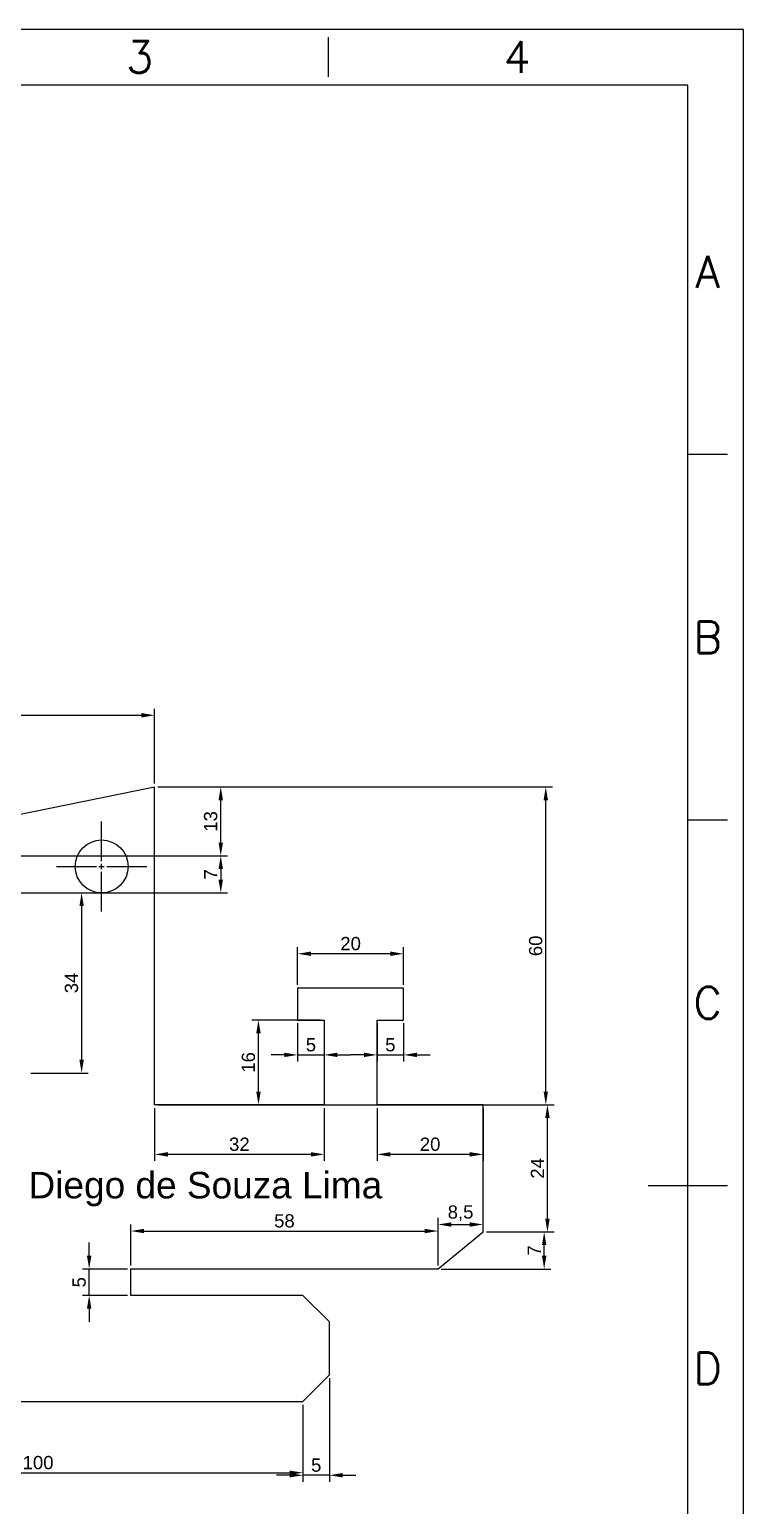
# Model space of a CAD drawing. Header units: millimetres. Extents: x 2307 to 2622, y 603 to 1048.
# Drawn here: x 2487.7 to 2622.5, y 769.6 to 1048.2 of the extents above; entities that cross this region are included whole.
import ezdxf
from ezdxf.enums import TextEntityAlignment as Align

# ---------------------------------------------------------------- set-up
doc = ezdxf.new("R2010")
doc.units = ezdxf.units.MM
doc.linetypes.add('CENTER2', pattern=[28.575, 19.05, -3.175, 3.175, -3.175])
doc.layers.add('cotas', color=3, linetype='Continuous', plot=False)
for name, color, linetype in [('dashed', 1, 'Continuous'), ('FRAME050', 6, 'Continuous'), ('texto', 70, 'Continuous')]:
    doc.layers.add(name, color=color, linetype=linetype)
doc.styles.get("Standard").update_dxf_attribs({"font": 'arial.ttf'})
doc.styles.add('TECNICA', font='romans.shx')
doc.dimstyles.new('ISO-25', dxfattribs={"dimtxt": 2.5, "dimasz": 2.5, "dimexe": 1.25, "dimexo": 0.625, "dimtad": 1, "dimtxsty": 'Standard', "dimcen": 2.5, "dimadec": 0, "dimazin": 0, "dimtfac": 1, "dimtmove": 0, "dimatfit": 3, "dimfxl": 1, "dimarcsym": 0})

# ---------------------------------------------------------------- blocks, each defined once
blk = doc.blocks.new('*D76')
at = {"layer": 'cotas', "color": 0, "lineweight": -2, "transparency": 16777216}
for p, q in [((2439.3, 788.64), (2439.3, 774.55)), ((2539.3, 788.64), (2539.3, 774.55)), ((2441.8, 775.8), (2536.8, 775.8))]:
    blk.add_line(p, q, dxfattribs=at)
at = {"layer": 'cotas', "color": 0, "transparency": 16777216}
for points in [[(2441.8, 776.21), (2441.8, 775.38), (2439.3, 775.8)], [(2536.8, 776.21), (2536.8, 775.38), (2539.3, 775.8)]]:
    blk.add_solid(points, dxfattribs=at)
at = {"layer": 'Defpoints', "color": 0, "transparency": 16777216}
for p in [(2439.3, 789.26), (2539.3, 789.26), (2539.3, 775.8)]:
    blk.add_point(p, dxfattribs=at)
at = {"layer": 'cotas', "color": 0, "transparency": 16777216, "insert": (2489.3, 777.7), "char_height": 2.5, "attachment_point": 5}
blk.add_mtext('100', dxfattribs=at)
blk = doc.blocks.new('*D77')
at = {"layer": 'cotas', "color": 0, "lineweight": -2, "transparency": 16777216}
for p, q in [((2544.3, 793.64), (2544.3, 774.07)), ((2539.3, 788.64), (2539.3, 774.07)), ((2536.8, 775.32), (2534.3, 775.32)), ((2544.3, 775.32), (2539.3, 775.32)), ((2546.8, 775.32), (2549.3, 775.32))]:
    blk.add_line(p, q, dxfattribs=at)
at = {"layer": 'cotas', "color": 0, "transparency": 16777216}
for points in [[(2536.8, 775.74), (2536.8, 774.91), (2539.3, 775.32)], [(2546.8, 775.74), (2546.8, 774.91), (2544.3, 775.32)]]:
    blk.add_solid(points, dxfattribs=at)
at = {"layer": 'Defpoints', "color": 0, "transparency": 16777216}
for p in [(2544.3, 794.26), (2539.3, 789.26), (2539.3, 775.32)]:
    blk.add_point(p, dxfattribs=at)
at = {"layer": 'cotas', "color": 0, "transparency": 16777216, "insert": (2541.8, 777.22), "char_height": 2.5, "attachment_point": 5}
blk.add_mtext('5', dxfattribs=at)
blk = doc.blocks.new('*D83')
at = {"layer": 'cotas', "color": 0, "lineweight": -2, "transparency": 16777216}
for p, q in [((2498.94, 816.76), (2498.94, 819.26)), ((2506.17, 814.26), (2497.69, 814.26)), ((2498.94, 809.26), (2498.94, 814.26)), ((2506.17, 809.26), (2497.69, 809.26)), ((2498.94, 806.76), (2498.94, 804.26))]:
    blk.add_line(p, q, dxfattribs=at)
at = {"layer": 'cotas', "color": 0, "transparency": 16777216}
for points in [[(2498.52, 816.76), (2499.36, 816.76), (2498.94, 814.26)], [(2498.52, 806.76), (2499.36, 806.76), (2498.94, 809.26)]]:
    blk.add_solid(points, dxfattribs=at)
at = {"layer": 'Defpoints', "color": 0, "transparency": 16777216}
for p in [(2498.94, 814.26), (2506.8, 814.26), (2506.8, 809.26)]:
    blk.add_point(p, dxfattribs=at)
at = {"layer": 'cotas', "color": 0, "transparency": 16777216, "insert": (2497.05, 811.76), "char_height": 2.5, "attachment_point": 5, "rotation": 90}
blk.add_mtext('5', dxfattribs=at)
blk = doc.blocks.new('*D111')
at = {"layer": 'cotas', "color": 0, "lineweight": -2, "transparency": 16777216}
for p, q in [((2487.92, 885.26), (2498.76, 885.26)), ((2497.51, 882.76), (2497.51, 853.76)), ((2487.92, 851.26), (2498.76, 851.26))]:
    blk.add_line(p, q, dxfattribs=at)
at = {"layer": 'cotas', "color": 0, "transparency": 16777216}
for points in [[(2497.1, 882.76), (2497.93, 882.76), (2497.51, 885.26)], [(2497.1, 853.76), (2497.93, 853.76), (2497.51, 851.26)]]:
    blk.add_solid(points, dxfattribs=at)
at = {"layer": 'Defpoints', "color": 0, "transparency": 16777216}
for p in [(2487.3, 885.26), (2487.3, 851.26), (2497.51, 851.26)]:
    blk.add_point(p, dxfattribs=at)
at = {"layer": 'cotas', "color": 0, "transparency": 16777216, "insert": (2495.61, 868.26), "char_height": 2.5, "attachment_point": 5, "rotation": 90}
blk.add_mtext('34', dxfattribs=at)
blk = doc.blocks.new('*D113')
at = {"layer": 'cotas', "color": 0, "lineweight": -2, "transparency": 16777216}
for p, q in [((2447.92, 892.26), (2525.03, 892.26)), ((2523.78, 889.76), (2523.78, 887.76)), ((2447.92, 885.26), (2525.03, 885.26))]:
    blk.add_line(p, q, dxfattribs=at)
at = {"layer": 'cotas', "color": 0, "transparency": 16777216}
for points in [[(2523.36, 889.76), (2524.2, 889.76), (2523.78, 892.26)], [(2523.36, 887.76), (2524.2, 887.76), (2523.78, 885.26)]]:
    blk.add_solid(points, dxfattribs=at)
at = {"layer": 'Defpoints', "color": 0, "transparency": 16777216}
for p in [(2447.3, 892.26), (2447.3, 885.26), (2523.78, 885.26)]:
    blk.add_point(p, dxfattribs=at)
at = {"layer": 'cotas', "color": 0, "transparency": 16777216, "insert": (2521.9, 888.76), "char_height": 2.5, "attachment_point": 5, "rotation": 90}
blk.add_mtext('7', dxfattribs=at)
blk = doc.blocks.new('*D114')
at = {"layer": 'cotas', "color": 0, "lineweight": -2, "transparency": 16777216}
for p, q in [((2511.92, 905.26), (2525.03, 905.26)), ((2523.78, 894.76), (2523.78, 902.76)), ((2447.92, 892.26), (2525.03, 892.26))]:
    blk.add_line(p, q, dxfattribs=at)
at = {"layer": 'cotas', "color": 0, "transparency": 16777216}
for points in [[(2523.36, 902.76), (2524.2, 902.76), (2523.78, 905.26)], [(2523.36, 894.76), (2524.2, 894.76), (2523.78, 892.26)]]:
    blk.add_solid(points, dxfattribs=at)
at = {"layer": 'Defpoints', "color": 0, "transparency": 16777216}
for p in [(2511.3, 905.26), (2523.78, 905.26), (2447.3, 892.26)]:
    blk.add_point(p, dxfattribs=at)
at = {"layer": 'cotas', "color": 0, "transparency": 16777216, "insert": (2521.88, 898.76), "char_height": 2.5, "attachment_point": 5, "rotation": 90}
blk.add_mtext('13', dxfattribs=at)
blk = doc.blocks.new('*D115')
at = {"layer": 'cotas', "color": 0, "lineweight": -2, "transparency": 16777216}
for p, q in [((2447.3, 892.89), (2447.3, 920.04)), ((2511.3, 905.89), (2511.3, 920.04)), ((2449.8, 918.79), (2508.8, 918.79))]:
    blk.add_line(p, q, dxfattribs=at)
at = {"layer": 'cotas', "color": 0, "transparency": 16777216}
for points in [[(2449.8, 919.21), (2449.8, 918.38), (2447.3, 918.79)], [(2508.8, 919.21), (2508.8, 918.38), (2511.3, 918.79)]]:
    blk.add_solid(points, dxfattribs=at)
at = {"layer": 'Defpoints', "color": 0, "transparency": 16777216}
for p in [(2511.3, 918.79), (2511.3, 905.26), (2447.3, 892.26)]:
    blk.add_point(p, dxfattribs=at)
at = {"layer": 'cotas', "color": 0, "transparency": 16777216, "insert": (2479.3, 920.69), "char_height": 2.5, "attachment_point": 5}
blk.add_mtext('64', dxfattribs=at)
blk = doc.blocks.new('*D116')
at = {"layer": 'cotas', "color": 0, "lineweight": -2, "transparency": 16777216}
for p, q in [((2511.3, 844.64), (2511.3, 834.65)), ((2543.3, 844.64), (2543.3, 834.65)), ((2540.8, 835.9), (2513.8, 835.9))]:
    blk.add_line(p, q, dxfattribs=at)
at = {"layer": 'cotas', "color": 0, "transparency": 16777216}
for points in [[(2513.8, 836.32), (2513.8, 835.48), (2511.3, 835.9)], [(2540.8, 836.32), (2540.8, 835.48), (2543.3, 835.9)]]:
    blk.add_solid(points, dxfattribs=at)
at = {"layer": 'Defpoints', "color": 0, "transparency": 16777216}
for p in [(2511.3, 845.26), (2543.3, 845.26), (2511.3, 835.9)]:
    blk.add_point(p, dxfattribs=at)
at = {"layer": 'cotas', "color": 0, "transparency": 16777216, "insert": (2527.3, 837.8), "char_height": 2.5, "attachment_point": 5}
blk.add_mtext('32', dxfattribs=at)
blk = doc.blocks.new('*D117')
at = {"layer": 'cotas', "color": 0, "lineweight": -2, "transparency": 16777216}
for p, q in [((2553.3, 844.64), (2553.3, 834.65)), ((2573.3, 844.64), (2573.3, 834.65)), ((2570.8, 835.9), (2555.8, 835.9))]:
    blk.add_line(p, q, dxfattribs=at)
at = {"layer": 'cotas', "color": 0, "transparency": 16777216}
for points in [[(2555.8, 836.32), (2555.8, 835.48), (2553.3, 835.9)], [(2570.8, 836.32), (2570.8, 835.48), (2573.3, 835.9)]]:
    blk.add_solid(points, dxfattribs=at)
at = {"layer": 'Defpoints', "color": 0, "transparency": 16777216}
for p in [(2553.3, 845.26), (2573.3, 845.26), (2553.3, 835.9)]:
    blk.add_point(p, dxfattribs=at)
at = {"layer": 'cotas', "color": 0, "transparency": 16777216, "insert": (2563.3, 837.8), "char_height": 2.5, "attachment_point": 5}
blk.add_mtext('20', dxfattribs=at)
blk = doc.blocks.new('*D118')
at = {"layer": 'cotas', "color": 0, "lineweight": -2, "transparency": 16777216}
for p, q in [((2506.8, 814.89), (2506.8, 822.68)), ((2564.8, 814.89), (2564.8, 822.68)), ((2509.3, 821.43), (2562.3, 821.43))]:
    blk.add_line(p, q, dxfattribs=at)
at = {"layer": 'cotas', "color": 0, "transparency": 16777216}
for points in [[(2509.3, 821.84), (2509.3, 821.01), (2506.8, 821.43)], [(2562.3, 821.84), (2562.3, 821.01), (2564.8, 821.43)]]:
    blk.add_solid(points, dxfattribs=at)
at = {"layer": 'Defpoints', "color": 0, "transparency": 16777216}
for p in [(2564.8, 821.43), (2506.8, 814.26), (2564.8, 814.26)]:
    blk.add_point(p, dxfattribs=at)
at = {"layer": 'cotas', "color": 0, "transparency": 16777216, "insert": (2535.8, 823.33), "char_height": 2.5, "attachment_point": 5}
blk.add_mtext('58', dxfattribs=at)
blk = doc.blocks.new('*D119')
at = {"layer": 'cotas', "color": 0, "lineweight": -2, "transparency": 16777216}
for p, q in [((2564.8, 814.89), (2564.8, 823.91)), ((2567.3, 822.66), (2570.8, 822.66)), ((2573.3, 821.89), (2573.3, 823.91))]:
    blk.add_line(p, q, dxfattribs=at)
at = {"layer": 'cotas', "color": 0, "transparency": 16777216}
for points in [[(2567.3, 823.07), (2567.3, 822.24), (2564.8, 822.66)], [(2570.8, 823.07), (2570.8, 822.24), (2573.3, 822.66)]]:
    blk.add_solid(points, dxfattribs=at)
at = {"layer": 'Defpoints', "color": 0, "transparency": 16777216}
for p in [(2573.3, 822.66), (2573.3, 821.26), (2564.8, 814.26)]:
    blk.add_point(p, dxfattribs=at)
at = {"layer": 'cotas', "color": 0, "transparency": 16777216, "insert": (2569.05, 824.79), "char_height": 2.5, "attachment_point": 5}
blk.add_mtext('8,5', dxfattribs=at)
blk = doc.blocks.new('*D120')
at = {"layer": 'cotas', "color": 0, "lineweight": -2, "transparency": 16777216}
for p, q in [((2573.92, 845.26), (2586.7, 845.26)), ((2585.45, 823.76), (2585.45, 842.76)), ((2573.92, 821.26), (2586.7, 821.26))]:
    blk.add_line(p, q, dxfattribs=at)
at = {"layer": 'cotas', "color": 0, "transparency": 16777216}
for points in [[(2585.03, 842.76), (2585.87, 842.76), (2585.45, 845.26)], [(2585.03, 823.76), (2585.87, 823.76), (2585.45, 821.26)]]:
    blk.add_solid(points, dxfattribs=at)
at = {"layer": 'Defpoints', "color": 0, "transparency": 16777216}
for p in [(2573.3, 845.26), (2585.45, 845.26), (2573.3, 821.26)]:
    blk.add_point(p, dxfattribs=at)
at = {"layer": 'cotas', "color": 0, "transparency": 16777216, "insert": (2583.57, 833.26), "char_height": 2.5, "attachment_point": 5, "rotation": 90}
blk.add_mtext('24', dxfattribs=at)
blk = doc.blocks.new('*D121')
at = {"layer": 'cotas', "color": 0, "lineweight": -2, "transparency": 16777216}
for p, q in [((2573.92, 821.26), (2586.08, 821.26)), ((2584.83, 816.76), (2584.83, 818.76)), ((2565.42, 814.26), (2586.08, 814.26))]:
    blk.add_line(p, q, dxfattribs=at)
at = {"layer": 'cotas', "color": 0, "transparency": 16777216}
for points in [[(2584.42, 818.76), (2585.25, 818.76), (2584.83, 821.26)], [(2584.42, 816.76), (2585.25, 816.76), (2584.83, 814.26)]]:
    blk.add_solid(points, dxfattribs=at)
at = {"layer": 'Defpoints', "color": 0, "transparency": 16777216}
for p in [(2573.3, 821.26), (2584.83, 821.26), (2564.8, 814.26)]:
    blk.add_point(p, dxfattribs=at)
at = {"layer": 'cotas', "color": 0, "transparency": 16777216, "insert": (2582.96, 817.76), "char_height": 2.5, "attachment_point": 5, "rotation": 90}
blk.add_mtext('7', dxfattribs=at)
blk = doc.blocks.new('*D122')
at = {"layer": 'cotas', "color": 0, "lineweight": -2, "transparency": 16777216}
for p, q in [((2553.3, 860.64), (2553.3, 853.43)), ((2558.3, 860.64), (2558.3, 853.43)), ((2550.8, 854.68), (2548.3, 854.68)), ((2553.3, 854.68), (2558.3, 854.68)), ((2560.8, 854.68), (2563.3, 854.68))]:
    blk.add_line(p, q, dxfattribs=at)
at = {"layer": 'cotas', "color": 0, "transparency": 16777216}
for points in [[(2550.8, 855.1), (2550.8, 854.27), (2553.3, 854.68)], [(2560.8, 855.1), (2560.8, 854.27), (2558.3, 854.68)]]:
    blk.add_solid(points, dxfattribs=at)
at = {"layer": 'Defpoints', "color": 0, "transparency": 16777216}
for p in [(2553.3, 861.26), (2558.3, 861.26), (2558.3, 854.68)]:
    blk.add_point(p, dxfattribs=at)
at = {"layer": 'cotas', "color": 0, "transparency": 16777216, "insert": (2555.8, 856.58), "char_height": 2.5, "attachment_point": 5}
blk.add_mtext('5', dxfattribs=at)
blk = doc.blocks.new('*D123')
at = {"layer": 'cotas', "color": 0, "lineweight": -2, "transparency": 16777216}
for p, q in [((2538.3, 860.64), (2538.3, 853.43)), ((2543.3, 860.64), (2543.3, 853.43)), ((2535.8, 854.68), (2533.3, 854.68)), ((2538.3, 854.68), (2543.3, 854.68)), ((2545.8, 854.68), (2548.3, 854.68))]:
    blk.add_line(p, q, dxfattribs=at)
at = {"layer": 'cotas', "color": 0, "transparency": 16777216}
for points in [[(2535.8, 855.1), (2535.8, 854.27), (2538.3, 854.68)], [(2545.8, 855.1), (2545.8, 854.27), (2543.3, 854.68)]]:
    blk.add_solid(points, dxfattribs=at)
at = {"layer": 'Defpoints', "color": 0, "transparency": 16777216}
for p in [(2538.3, 861.26), (2543.3, 861.26), (2543.3, 854.68)]:
    blk.add_point(p, dxfattribs=at)
at = {"layer": 'cotas', "color": 0, "transparency": 16777216, "insert": (2540.8, 856.58), "char_height": 2.5, "attachment_point": 5}
blk.add_mtext('5', dxfattribs=at)
blk = doc.blocks.new('*D124')
at = {"layer": 'cotas', "color": 0, "lineweight": -2, "transparency": 16777216}
for p, q in [((2538.3, 867.89), (2538.3, 875.02)), ((2558.3, 867.89), (2558.3, 875.02)), ((2555.8, 873.77), (2540.8, 873.77))]:
    blk.add_line(p, q, dxfattribs=at)
at = {"layer": 'cotas', "color": 0, "transparency": 16777216}
for points in [[(2540.8, 874.19), (2540.8, 873.36), (2538.3, 873.77)], [(2555.8, 874.19), (2555.8, 873.36), (2558.3, 873.77)]]:
    blk.add_solid(points, dxfattribs=at)
at = {"layer": 'Defpoints', "color": 0, "transparency": 16777216}
for p in [(2538.3, 873.77), (2538.3, 867.26), (2558.3, 867.26)]:
    blk.add_point(p, dxfattribs=at)
at = {"layer": 'cotas', "color": 0, "transparency": 16777216, "insert": (2548.3, 875.68), "char_height": 2.5, "attachment_point": 5}
blk.add_mtext('20', dxfattribs=at)
blk = doc.blocks.new('*D125')
at = {"layer": 'cotas', "color": 0, "lineweight": -2, "transparency": 16777216}
for p, q in [((2542.67, 861.26), (2529.65, 861.26)), ((2530.9, 847.76), (2530.9, 858.76)), ((2542.67, 845.26), (2529.65, 845.26))]:
    blk.add_line(p, q, dxfattribs=at)
at = {"layer": 'cotas', "color": 0, "transparency": 16777216}
for points in [[(2530.48, 858.76), (2531.32, 858.76), (2530.9, 861.26)], [(2530.48, 847.76), (2531.32, 847.76), (2530.9, 845.26)]]:
    blk.add_solid(points, dxfattribs=at)
at = {"layer": 'Defpoints', "color": 0, "transparency": 16777216}
for p in [(2530.9, 861.26), (2543.3, 861.26), (2543.3, 845.26)]:
    blk.add_point(p, dxfattribs=at)
at = {"layer": 'cotas', "color": 0, "transparency": 16777216, "insert": (2529, 853.26), "char_height": 2.5, "attachment_point": 5, "rotation": 90}
blk.add_mtext('16', dxfattribs=at)
blk = doc.blocks.new('*D126')
at = {"layer": 'cotas', "color": 0, "lineweight": -2, "transparency": 16777216}
for p, q in [((2511.92, 905.26), (2586.39, 905.26)), ((2585.14, 847.76), (2585.14, 902.76)), ((2511.92, 845.26), (2586.39, 845.26))]:
    blk.add_line(p, q, dxfattribs=at)
at = {"layer": 'cotas', "color": 0, "transparency": 16777216}
for points in [[(2584.73, 902.76), (2585.56, 902.76), (2585.14, 905.26)], [(2584.73, 847.76), (2585.56, 847.76), (2585.14, 845.26)]]:
    blk.add_solid(points, dxfattribs=at)
at = {"layer": 'Defpoints', "color": 0, "transparency": 16777216}
for p in [(2511.3, 905.26), (2585.14, 905.26), (2511.3, 845.26)]:
    blk.add_point(p, dxfattribs=at)
at = {"layer": 'cotas', "color": 0, "transparency": 16777216, "insert": (2583.24, 875.26), "char_height": 2.5, "attachment_point": 5, "rotation": 90}
blk.add_mtext('60', dxfattribs=at)
blk = doc.blocks.new('*U163')
at = {"layer": 'dashed', "color": 0, "linetype": 'CENTER2', "transparency": 16777216}
for p, q in [((0, 1), (0, 8.5)), ((-8.5, 0), (-1, 0)), ((1, 0), (8.5, 0)), ((0, -8.5), (0, -1))]:
    blk.add_line(p, q, dxfattribs=at)
at = {"layer": 'dashed', "color": 0, "linetype": 'Continuous', "transparency": 16777216}
for p, q in [((-0.5, 0), (0.5, 0)), ((0, -0.5), (0, 0.5))]:
    blk.add_line(p, q, dxfattribs=at)
blk = doc.blocks.new('A4')
for p, q in [((96, 119.83), (-114, 119.83)), ((96, -177.17), (96, 119.83)), ((89, 112.83), (-89, 112.83)), ((89, -170.17), (89, 112.83))]:
    blk.add_line(p, q)
at = {"layer": 'FRAME050'}
for p, q in [((43.76, 113.88), (43.76, 118.88)), ((94, 66.33), (89, 66.33)), ((94, 20.33), (89, 20.33)), ((84, -25.67), (94, -25.67))]:
    blk.add_line(p, q, dxfattribs=at)
at = {"oblique": 15}
for tag, p, height in [('XXX', (-48.98, -145.34), 9), ('XXX', (-32.03, -154.81), 2.5), ('00/00/00', (-72.01, -155.2), 2.5), ('XXX', (-71.43, -161.99), 2.5), ('XXX', (-30.47, -161.79), 2.5), ('1/1', (2.52, -166.84), 2.5), ('XXX', (38.71, -167.22), 2.5), ('XXX', (71.13, -167.22), 2.5), ('XXX', (-59, -168.05), 2.5)]:
    blk.add_attdef(tag, p, '', height=height, dxfattribs=at)
at = {"layer": 'FRAME050', "style": 'TECNICA'}
for s, p in [('3', (20.01, 116.38)), ('4', (67.51, 116.38)), ('A', (91.5, 89.33)), ('B', (91.5, 43.33)), ('C', (91.5, -2.67)), ('D', (91.5, -48.67))]:
    blk.add_text(s, height=4, dxfattribs=at).set_placement(p, align=Align.MIDDLE)

msp = doc.modelspace()

# ---------------------------------------------------------------- linework, layer by layer
for p, q in [((2447.297, 892.261), (2511.297, 905.261)), ((2511.297, 845.261), (2511.297, 905.261)), ((2511.297, 905.261), (2511.297, 905.261)), ((2558.297, 867.261), (2538.297, 867.261)), ((2538.297, 867.261), (2538.297, 861.261)), ((2558.297, 861.261), (2558.297, 867.261)), ((2538.297, 861.261), (2538.297, 861.261)), ((2538.297, 861.261), (2543.297, 861.261)), ((2543.297, 861.261), (2543.297, 845.261)), ((2553.297, 845.261), (2553.297, 861.261)), ((2553.297, 861.261), (2558.297, 861.261)), ((2543.297, 845.261), (2511.297, 845.261)), ((2573.297, 845.261), (2553.297, 845.261)), ((2573.297, 821.261), (2573.297, 845.261)), ((2564.797, 814.261), (2573.297, 821.261)), ((2506.797, 809.261), (2506.797, 814.261)), ((2506.797, 814.261), (2564.797, 814.261)), ((2539.297, 809.261), (2506.797, 809.261)), ((2544.297, 804.261), (2539.297, 809.261)), ((2544.297, 794.261), (2544.297, 804.261)), ((2539.297, 789.261), (2544.297, 794.261)), ((2439.297, 789.261), (2539.297, 789.261))]:
    msp.add_line(p, q)
msp.add_circle((2501.297, 890.261), 5)

# ---------------------------------------------------------------- block references
at = {"xscale": 1.5, "yscale": 1.5, "zscale": 1.5}
msp.add_blockref('A4', (2478.46, 868.506), dxfattribs=at)
at = {"layer": 'dashed', "linetype": 'CENTER2'}
msp.add_blockref('*U163', (2501.297, 890.261), dxfattribs=at)

# ---------------------------------------------------------------- texts
at = {"layer": 'texto', "insert": (2487.493, 832.592), "char_height": 5, "attachment_point": 1}
msp.add_mtext_dynamic_manual_height_columns('Diego de Souza Lima', width=68.07663, gutter_width=12.5, heights=[0], dxfattribs=at)

# ---------------------------------------------------------------- dimensions: what is measured, and where the dimension line sits
at = {"layer": 'cotas'}
for base, p1, p2, picture, middle in [((2511.297, 918.792), (2447.297, 892.261), (2511.297, 905.261), '*D115', (2479.297, 920.694)), ((2538.297, 873.774), (2558.297, 867.261), (2538.297, 867.261), '*D124', (2548.297, 875.676)), ((2543.297, 854.683), (2538.297, 861.261), (2543.297, 861.261), '*D123', (2540.797, 856.579)), ((2558.297, 854.683), (2553.297, 861.261), (2558.297, 861.261), '*D122', (2555.797, 856.579)), ((2511.297, 835.899), (2543.297, 845.261), (2511.297, 845.261), '*D116', (2527.297, 837.801)), ((2553.297, 835.899), (2573.297, 845.261), (2553.297, 845.261), '*D117', (2563.297, 837.801)), ((2564.797, 821.427), (2506.797, 814.261), (2564.797, 814.261), '*D118', (2535.797, 823.328)), ((2573.297, 822.658), (2564.797, 814.261), (2573.297, 821.261), '*D119', (2569.047, 824.786)), ((2539.297, 775.323), (2544.297, 794.261), (2539.297, 789.261), '*D77', (2541.797, 777.219)), ((2539.297, 775.797), (2439.297, 789.261), (2539.297, 789.261), '*D76', (2489.297, 777.698))]:
    dim = msp.add_linear_dim(base=base, p1=p1, p2=p2, dimstyle='ISO-25', dxfattribs=at)
    dim.commit()
    dim.dimension.update_dxf_attribs({"geometry": picture, "text_midpoint": middle})
for base, p1, p2, picture, middle in [((2523.78, 905.261), (2447.297, 892.261), (2511.297, 905.261), '*D114', (2521.878, 898.761)), ((2585.143, 905.261), (2511.297, 845.261), (2511.297, 905.261), '*D126', (2583.241, 875.261)), ((2523.78, 885.261), (2447.297, 892.261), (2447.297, 885.261), '*D113', (2521.905, 888.761)), ((2497.512, 851.261), (2487.297, 885.261), (2487.297, 851.261), '*D111', (2495.61, 868.261)), ((2530.9, 861.261), (2543.297, 845.261), (2543.297, 861.261), '*D125', (2528.999, 853.261)), ((2585.451, 845.261), (2573.297, 821.261), (2573.297, 845.261), '*D120', (2583.571, 833.261)), ((2498.941, 814.261), (2506.797, 809.261), (2506.797, 814.261), '*D83', (2497.045, 811.761)), ((2584.835, 821.261), (2564.797, 814.261), (2573.297, 821.261), '*D121', (2582.96, 817.761))]:
    dim = msp.add_linear_dim(base=base, p1=p1, p2=p2, angle=90, dimstyle='ISO-25', dxfattribs=at)
    dim.commit()
    dim.dimension.update_dxf_attribs({"geometry": picture, "text_midpoint": middle})

doc.saveas('drawing.dxf')
